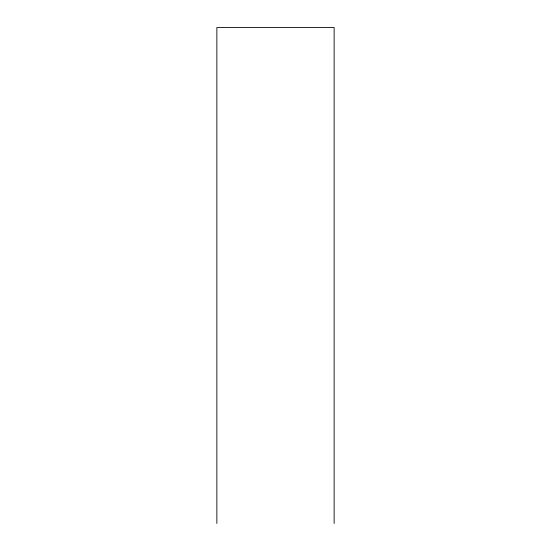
<?xml version="1.0" encoding="UTF-8"?>
<svg xmlns="http://www.w3.org/2000/svg" width="551" height="551" viewBox="0 0 551 551"><rect width="100%" height="100%" fill="white"/><g stroke="black" fill="none" stroke-linecap="round" stroke-linejoin="round"><path stroke-width="0.83" d="M334.133 523.45L334.133 27.55L216.867 27.55L216.867 523.45"/></g></svg>
